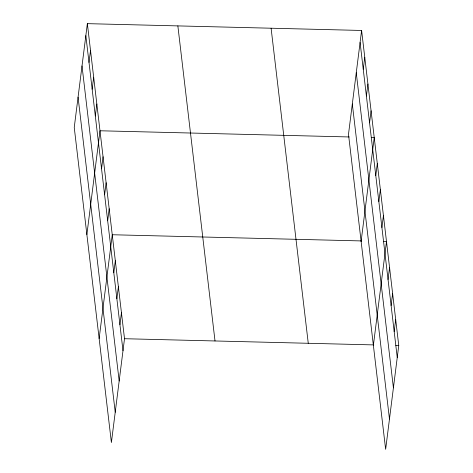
<?xml version="1.0" encoding="UTF-8"?>
<svg xmlns="http://www.w3.org/2000/svg" width="473" height="473" viewBox="0 0 473 473"><rect width="100%" height="100%" fill="white"/><g stroke="black" fill="none" stroke-linecap="round" stroke-linejoin="round"><path stroke-width="0.71" d="M87.357 23.65L74.243 127.468L111.397 442.539L124.511 338.715L87.357 23.65L361.603 30.461L398.757 345.532L385.643 449.35L348.489 134.285L361.603 30.461M89.001 62.436L90.514 50.434M92.158 89.214L93.672 77.211M95.315 115.997L96.835 103.995M86.878 234.59L99.992 130.773L349.216 136.963M101.541 168.766L103.055 156.764M104.604 194.764L106.123 182.761M107.673 220.755L109.186 208.753M99.135 338.567L112.255 234.744L361.478 240.934M113.804 272.744L115.317 260.741M116.866 298.735L118.386 286.733M119.935 324.726L121.449 312.724M363.246 69.247L364.76 57.245M366.404 96.025L367.917 84.023M369.561 122.809L371.074 110.806M361.118 241.407L374.232 137.584L371.293 137.513M375.781 175.584L377.3 163.581M378.849 201.575L380.363 189.572M381.912 227.566L383.432 215.564M373.38 345.379L386.494 241.555L383.556 241.484M388.043 279.555L389.563 267.552M391.112 305.546L392.625 293.544M394.175 331.538L395.694 319.535M124.511 338.715L373.741 344.912M395.812 345.456L398.757 345.532M360.083 42.464L397.243 357.535M356.258 72.765L393.412 387.83M352.314 103.983L389.468 419.048M271.1 28.214L308.26 343.28M177.86 25.897L215.014 340.968M85.844 35.652L122.998 350.724M82.012 65.954L119.172 381.019M78.069 97.172L115.229 412.237"/></g></svg>
